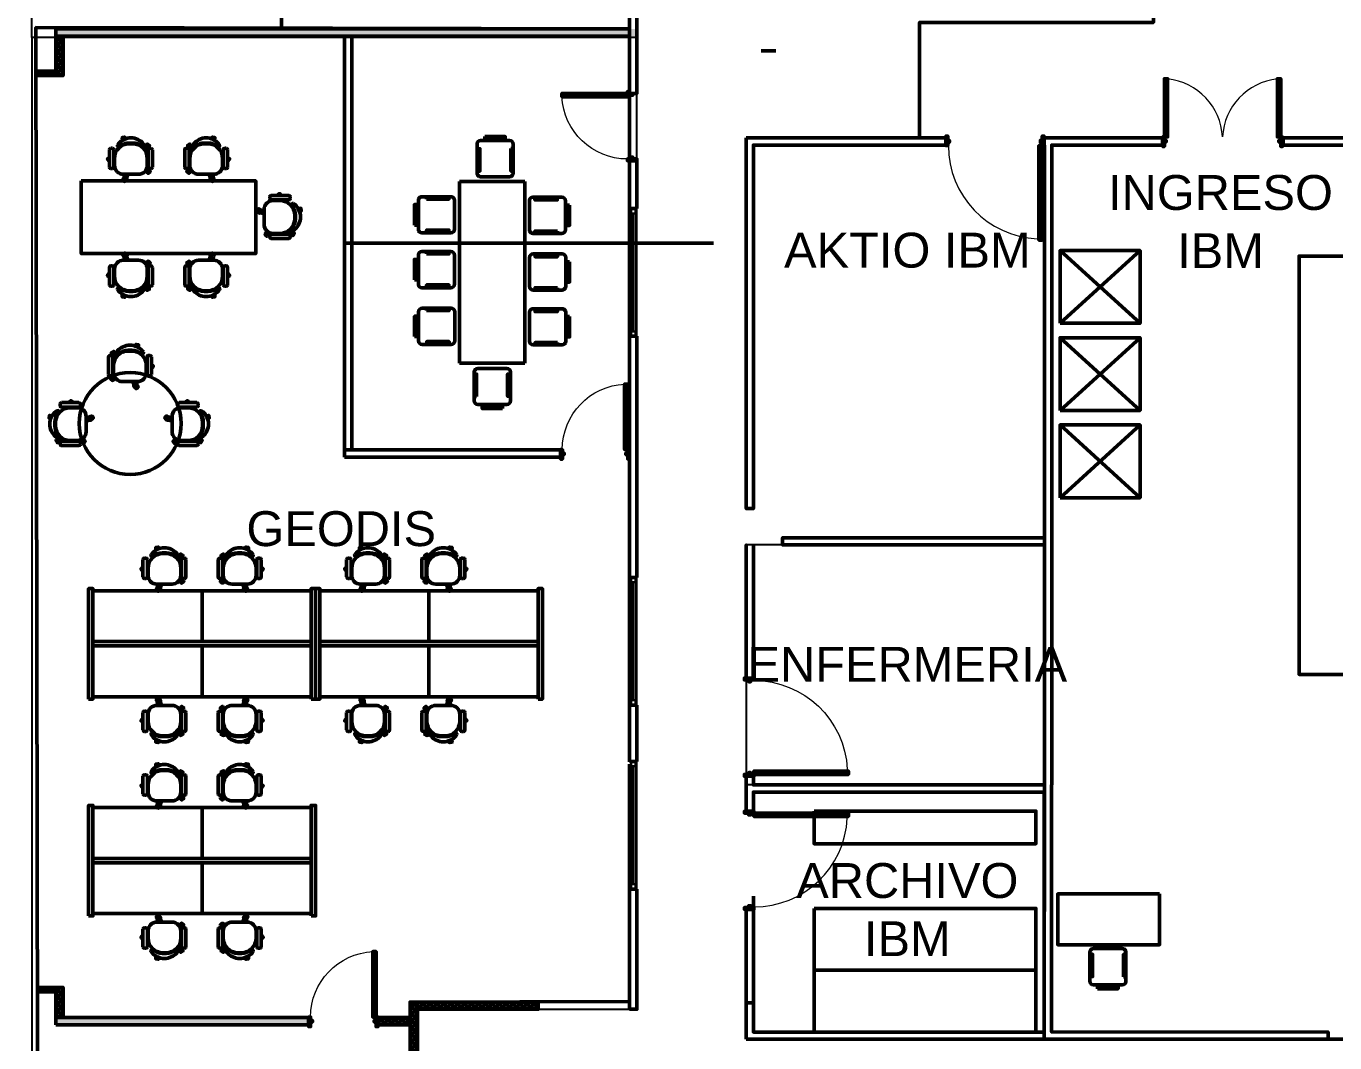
# Model space of a CAD drawing. Header units: millimetres. Extents: x 38 to 157, y 84 to 150.
# Drawn here: x 38 to 55.99, y 91.33 to 105.32 of the extents above; entities that cross this region are included whole.
import ezdxf

# ---------------------------------------------------------------- set-up
doc = ezdxf.new("R2010")
doc.units = ezdxf.units.MM
doc.layers.add('CARPINTERIA', color=252, linetype='Continuous')
doc.layers.add('Durlock', color=252, linetype='Continuous', lineweight=50)
doc.layers.add('PIR13A-P-XREF-01-Apoyo$0$20-CARPINTERIAS BATIENTE', color=251, linetype='Continuous', lineweight=9)
doc.styles.add('IRI-OCASA-Layout R 9$0$Standard', font='arial.ttf')

# ---------------------------------------------------------------- blocks, each defined once
blk = doc.blocks.new('IRI-OCASA-Layout R 9$0$OCA_Silla giratoria')
for p, q in [((-0.083584, -0.12), (-0.099282, -0.06743)), ((-0.092562, -0.054987), (-0.073398, -0.049264)), ((-0.041838, -0.12), (-0.060955, -0.055984)), ((0.200451, -0.167274), (0.219039, -0.154438)), ((0.23295, -0.156985), (0.244315, -0.173442)), ((-0.295, -0.218599), (-0.295, -0.458599)), ((-0.275, -0.198599), (-0.255, -0.198599)), ((-0.235, -0.218599), (-0.235, -0.458599)), ((-0.225, -0.304601), (-0.235, -0.304361)), ((-0.224947, -0.344614), (-0.235, -0.344373)), ((0.219145, -0.202975), (0.241768, -0.187353)), ((0.235, -0.218599), (0.235, -0.458599)), ((0.275, -0.198599), (0.255, -0.198599)), ((0.295, -0.218599), (0.295, -0.458599)), ((-0.275, -0.478599), (-0.255, -0.478599)), ((-0.091092, -0.528764), (-0.094409, -0.538198)), ((-0.051998, -0.538169), (-0.055381, -0.547791)), ((0.165933, -0.481908), (0.210376, -0.515855)), ((0.191368, -0.451003), (0.234656, -0.484067)), ((0.224393, -0.513978), (0.236533, -0.498084)), ((0.275, -0.478599), (0.255, -0.478599)), ((-0.086765, -0.606897), (-0.105632, -0.600263)), ((-0.03, -0.539937), (-0.03, -0.54994)), ((0.03, -0.539937), (0.03, -0.54994))]:
    blk.add_line(p, q)
blk.add_lwpolyline([(-0.225, -0.34), (-0.225, -0.24, -0.414214), (-0.105, -0.12), (0.105, -0.12, -0.414214), (0.225, -0.24), (0.225, -0.34, -0.414214), (0.025, -0.54), (-0.025, -0.54, -0.414214)], format="xyb", close=True)
for points in [[(-0.099417, -0.062203), (-0.110437, -0.050076, -0.414214), (-0.1101, -0.043013), (-0.088783, -0.023641, -0.414214), (-0.08172, -0.023979)], [(-0.08172, -0.023979), (-0.053907, -0.054583, -0.414214), (-0.054245, -0.061646), (-0.058193, -0.065234, -0.414214)], [(0.220126, -0.153786), (0.232898, -0.137064, -0.414214), (0.239906, -0.136126), (0.262797, -0.15361, -0.414214), (0.263735, -0.160618)], [(0.263735, -0.160618), (0.238633, -0.193483, -0.414214), (0.231624, -0.194421), (0.231581, -0.194388, -0.414214)], [(-0.295, -0.35316, -0.107506), (-0.296925, -0.352259), (-0.319815, -0.334775, -0.414214), (-0.320754, -0.327766), (-0.295651, -0.294901, -0.047977), (-0.295, -0.2942)], [(0, -0.62), (-0.025, -0.62, -0.207449), (-0.184424, -0.522145)], [(0, -0.55), (-0.025, -0.55, -0.178789), (-0.161515, -0.499573)], [(0, -0.55), (0.025, -0.55, 0.178789), (0.161515, -0.499573)], [(0, -0.62), (0.025, -0.62, 0.207449), (0.184424, -0.522145)], [(0.233069, -0.476012), (0.25364, -0.511887, -0.414214), (0.25179, -0.518712), (0.226802, -0.53304, -0.414214), (0.219978, -0.53119), (0.211663, -0.51669, -0.414214)], [(0.223641, -0.475654), (0.226244, -0.474162, -0.414214), (0.233069, -0.476012)], [(-0.077974, -0.605832), (-0.081348, -0.626509, -0.414214), (-0.087088, -0.630639), (-0.115516, -0.625999, -0.414214), (-0.119646, -0.620259), (-0.114367, -0.587912, -0.402126)]]:
    blk.add_lwpolyline(points, format="xyb")
for centre, radius, start, end in [((-0.0897, -0.064569), 0.01, 106.626874, 196.626874), ((-0.070537, -0.058846), 0.01, 16.626874, 106.626874), ((0.224721, -0.162667), 0.01, 34.626874, 124.626874), ((0.236086, -0.179124), 0.01, 304.626874, 34.626874), ((-0.275, -0.218599), 0.02, 90, 180), ((-0.255, -0.218599), 0.02, 0, 90), ((0.255, -0.218599), 0.02, 90, 180), ((0.275, -0.218599), 0.02, 0, 90), ((-0.275, -0.458599), 0.02, 180, 270), ((-0.255, -0.458599), 0.02, 270, 0), ((-0.1694, -0.514483), 0.016866, 62.127554, 207.020489), ((0.1694, -0.514483), 0.016866, 332.979511, 117.872446), ((0.216446, -0.507908), 0.01, 232.626874, 322.626874), ((0.228586, -0.492014), 0.01, 322.626874, 52.626874), ((0.255, -0.458599), 0.02, 180, 270), ((0.275, -0.458599), 0.02, 270, 0), ((-0.102315, -0.590829), 0.01, 170.782548, 250.626874), ((-0.083447, -0.597463), 0.01, 250.626874, 302.01099)]:
    blk.add_arc(centre, radius, start, end)
blk = doc.blocks.new('IRI-OCASA-Layout R 9$0$OCA_4PUESTOS')
for points in [[(1.098416, 4.3), (1.098416, 4.36), (2.618416, 4.36), (2.618416, 4.3)], [(1.828416, 4.3), (1.828416, 2.8), (1.128416, 2.8), (1.128416, 4.3)], [(1.888416, 4.3), (1.888416, 1.3), (1.828416, 1.3), (1.828416, 4.3)], [(1.888416, 4.3), (1.888416, 2.8), (2.588416, 2.8), (2.588416, 4.3)], [(1.828416, 2.8), (1.828416, 1.3), (1.128416, 1.3), (1.128416, 2.8)], [(1.888416, 2.8), (1.888416, 1.3), (2.588416, 1.3), (2.588416, 2.8)], [(1.098416, 1.24), (1.098416, 1.3), (2.618416, 1.3), (2.618416, 1.24)]]:
    blk.add_lwpolyline(points, close=True)
blk = doc.blocks.new('IRI-OCASA-Layout R 9$0$OCA_mesasalareunion45')
for p, q in [((-727.831714, 651.148656), (-728.230014, 651.148656)), ((-727.077396, 651.148656), (-727.475696, 651.148656)), ((-726.297031, 651.146573), (-726.695331, 651.146573)), ((-728.280014, 651.098656), (-728.280014, 650.701256)), ((-727.781714, 650.701256), (-727.781714, 651.098656)), ((-727.525696, 651.098656), (-727.525696, 650.701256)), ((-727.027396, 650.701256), (-727.027396, 651.098656)), ((-726.745331, 651.096573), (-726.745331, 650.699173)), ((-726.247031, 650.699173), (-726.247031, 651.096573)), ((-728.230014, 650.651256), (-727.831714, 650.651256)), ((-727.475696, 650.651256), (-727.077396, 650.651256)), ((-726.695331, 650.649173), (-726.297031, 650.649173)), ((-725.98846, 650.58403), (-728.48846, 650.58403)), ((-728.48846, 650.58403), (-728.48846, 649.68403)), ((-725.98846, 649.68403), (-725.98846, 650.58403)), ((-729.052655, 650.292353), (-729.052655, 649.894053)), ((-728.605255, 650.342353), (-729.002655, 650.342353)), ((-728.555255, 649.894053), (-728.555255, 650.292353)), ((-725.918189, 650.32991), (-725.918189, 649.93161)), ((-725.470789, 650.37991), (-725.868189, 650.37991)), ((-725.420789, 649.93161), (-725.420789, 650.32991)), ((-725.868189, 649.88161), (-725.470789, 649.88161)), ((-729.002655, 649.844053), (-728.605255, 649.844053)), ((-728.48846, 649.68403), (-725.98846, 649.68403)), ((-728.274307, 649.572808), (-728.274307, 649.175408)), ((-727.826007, 649.622808), (-728.224307, 649.622808)), ((-727.776007, 649.175408), (-727.776007, 649.572808)), ((-727.493942, 649.570725), (-727.493942, 649.173325)), ((-727.045642, 649.620725), (-727.443942, 649.620725)), ((-726.995642, 649.173325), (-726.995642, 649.570725)), ((-726.739624, 649.570725), (-726.739624, 649.173325)), ((-726.291324, 649.620725), (-726.689624, 649.620725)), ((-726.241324, 649.173325), (-726.241324, 649.570725)), ((-728.224307, 649.125408), (-727.826007, 649.125408)), ((-727.443942, 649.123325), (-727.045642, 649.123325)), ((-726.689624, 649.123325), (-726.291324, 649.123325))]:
    blk.add_line(p, q)
for points in [[(-727.890414, 651.203556), (-728.170614, 651.203556), (-728.170614, 651.160856), (-727.890414, 651.160856)], [(-727.136096, 651.203556), (-727.416296, 651.203556), (-727.416296, 651.160856), (-727.136096, 651.160856)], [(-726.355731, 651.201473), (-726.635931, 651.201473), (-726.635931, 651.158773), (-726.355731, 651.158773)], [(-728.248014, 651.038156), (-728.269314, 651.038156), (-728.269314, 650.728656), (-728.248014, 650.728656)], [(-727.802414, 651.035456), (-727.821114, 651.035456), (-727.821114, 650.728656), (-727.802414, 650.728656)], [(-727.493696, 651.038156), (-727.514996, 651.038156), (-727.514996, 650.728656), (-727.493696, 650.728656)], [(-727.048096, 651.035456), (-727.066796, 651.035456), (-727.066796, 650.728656), (-727.048096, 650.728656)], [(-726.713331, 651.036073), (-726.734631, 651.036073), (-726.734631, 650.726573), (-726.713331, 650.726573)], [(-726.267731, 651.033373), (-726.286431, 651.033373), (-726.286431, 650.726573), (-726.267731, 650.726573)], [(-728.939455, 650.321653), (-728.939455, 650.302953), (-728.632655, 650.302953), (-728.632655, 650.321653)], [(-725.531289, 650.34791), (-725.531289, 650.36921), (-725.840789, 650.36921), (-725.840789, 650.34791)], [(-725.365889, 649.99031), (-725.365889, 650.27051), (-725.408589, 650.27051), (-725.408589, 649.99031)], [(-729.107555, 650.233653), (-729.107555, 649.953453), (-729.064855, 649.953453), (-729.064855, 650.233653)], [(-725.533989, 649.90231), (-725.533989, 649.92101), (-725.840789, 649.92101), (-725.840789, 649.90231)], [(-728.942155, 649.876053), (-728.942155, 649.854753), (-728.632655, 649.854753), (-728.632655, 649.876053)], [(-728.253607, 649.238608), (-728.234907, 649.238608), (-728.234907, 649.545408), (-728.253607, 649.545408)], [(-727.808007, 649.235908), (-727.786707, 649.235908), (-727.786707, 649.545408), (-727.808007, 649.545408)], [(-727.473242, 649.236525), (-727.454542, 649.236525), (-727.454542, 649.543325), (-727.473242, 649.543325)], [(-727.027642, 649.233825), (-727.006342, 649.233825), (-727.006342, 649.543325), (-727.027642, 649.543325)], [(-726.718924, 649.236525), (-726.700224, 649.236525), (-726.700224, 649.543325), (-726.718924, 649.543325)], [(-726.273324, 649.233825), (-726.252024, 649.233825), (-726.252024, 649.543325), (-726.273324, 649.543325)], [(-728.165607, 649.070508), (-727.885407, 649.070508), (-727.885407, 649.113208), (-728.165607, 649.113208)], [(-727.385242, 649.068425), (-727.105042, 649.068425), (-727.105042, 649.111125), (-727.385242, 649.111125)], [(-726.630924, 649.068425), (-726.350724, 649.068425), (-726.350724, 649.111125), (-726.630924, 649.111125)]]:
    blk.add_lwpolyline(points, close=True)
for centre, start, end in [((-728.230014, 651.098656), 90, 180), ((-727.831714, 651.098656), 0, 90), ((-727.475696, 651.098656), 90, 180), ((-727.077396, 651.098656), 0, 90), ((-726.695331, 651.096573), 90, 180), ((-726.297031, 651.096573), 0, 90), ((-728.230014, 650.701256), 180, 270), ((-727.831714, 650.701256), 270, 0), ((-727.475696, 650.701256), 180, 270), ((-727.077396, 650.701256), 270, 0), ((-726.695331, 650.699173), 180, 270), ((-726.297031, 650.699173), 270, 0), ((-729.002655, 650.292353), 90, 180), ((-728.605255, 650.292353), 0, 90), ((-725.868189, 650.32991), 90, 180), ((-725.470789, 650.32991), 0, 90), ((-729.002655, 649.894053), 180, 270), ((-728.605255, 649.894053), 270, 0), ((-725.868189, 649.93161), 180, 270), ((-725.470789, 649.93161), 270, 0), ((-728.224307, 649.572808), 90, 180), ((-727.826007, 649.572808), 0, 90), ((-727.443942, 649.570725), 90, 180), ((-727.045642, 649.570725), 0, 90), ((-726.689624, 649.570725), 90, 180), ((-726.291324, 649.570725), 0, 90), ((-728.224307, 649.175408), 180, 270), ((-727.826007, 649.175408), 270, 0), ((-727.443942, 649.173325), 180, 270), ((-727.045642, 649.173325), 270, 0), ((-726.689624, 649.173325), 180, 270), ((-726.291324, 649.173325), 270, 0)]:
    blk.add_arc(centre, 0.05, start, end)
blk = doc.blocks.new('*U28')
blk.add_lwpolyline([(25, 10), (25, 910), (70, 910), (70, 10)], close=True)
for points in [[(0, -15), (0, 10), (25, 10), (25, -35), (50, -35), (50, -60), (25, -60), (25, -120), (0, -120), (0, -95)], [(950, -15), (950, 10), (925, 10), (925, -35), (900, -35), (900, -60), (925, -60), (925, -120), (950, -120), (950, -95)]]:
    blk.add_lwpolyline(points)
at = {"layer": 'PIR13A-P-XREF-01-Apoyo$0$20-CARPINTERIAS BATIENTE'}
blk.add_arc((23.7975, 9.5475), 902.5, 0, 87.284973, dxfattribs=at)
blk = doc.blocks.new('IRI-OCASA-Layout R 9$0$OCA_PALLET')
for p, q in [((414.447193, 97.067423), (415.447193, 95.967423)), ((415.447193, 97.067423), (414.447193, 95.967423))]:
    blk.add_line(p, q)
blk.add_lwpolyline([(414.447193, 97.067423), (415.447193, 97.067423), (415.447193, 95.967423), (414.447193, 95.967423)], close=True)
blk = doc.blocks.new('PF_1')
at = {"layer": 'CARPINTERIA'}
for p, q in [((-0.06, -0.07, 0.000008), (-0.06, -1.684945)), ((-0.033, -1.684945, 0.000008), (-0.033, -0.07, 0.000008)), ((-0.03, -1.684945), (-0.03, -0.07, 0.000008)), ((-0.027, -1.684945, 0.000008), (-0.027, -0.07, 0.000008)), ((0, -0.07, 0.000008), (0, -1.684945))]:
    blk.add_line(p, q, dxfattribs=at)
at = {"layer": 'CARPINTERIA', "color": 1}
for points in [[(0, 0), (0, -0.07), (-0.06, -0.07), (-0.06, 0)], [(-0.005, -0.005), (-0.005, -0.065), (-0.055, -0.065), (-0.055, -0.005)], [(0, -1.684945), (0, -1.754945), (-0.06, -1.754945), (-0.06, -1.684945)], [(-0.005, -1.689945), (-0.005, -1.749945), (-0.055, -1.749945), (-0.055, -1.689945)]]:
    blk.add_lwpolyline(points, close=True, dxfattribs=at)
blk = doc.blocks.new('puerta_1.60')
at = {"elevation": -0.000016}
for points in [[(-1.635, 0.13), (-1.635, 0.93), (-1.59, 0.93), (-1.59, 0.13)], [(-0.035, 0.13), (-0.035, 0.93), (-0.08, 0.93), (-0.08, 0.13)]]:
    blk.add_lwpolyline(points, close=True, dxfattribs=at)
for points in [[(-1.66, 0.105), (-1.66, 0.13), (-1.635, 0.13), (-1.635, 0.085), (-1.61, 0.085), (-1.61, 0.06), (-1.635, 0.06), (-1.635, 0), (-1.66, 0), (-1.66, 0.025)], [(-0.01, 0.105), (-0.01, 0.13), (-0.035, 0.13), (-0.035, 0.085), (-0.06, 0.085), (-0.06, 0.06), (-0.035, 0.06), (-0.035, 0), (-0.01, 0), (-0.01, 0.025)]]:
    blk.add_lwpolyline(points, dxfattribs=at)
at = {"layer": 'PIR13A-P-XREF-01-Apoyo$0$20-CARPINTERIAS BATIENTE'}
for centre, start, end in [((-1.681694, 0.087198, -0.000016), 2.893953, 83.790818), ((0.011694, 0.087198, -0.000016), 96.209182, 177.106047)]:
    blk.add_arc(centre, 0.847775, start, end, dxfattribs=at)
blk = doc.blocks.new('*U35')
blk.add_lwpolyline([(25, 10), (25, 1310), (70, 1310), (70, 10)], close=True)
for points in [[(0, -15), (0, 10), (25, 10), (25, -35), (50, -35), (50, -60), (25, -60), (25, -120), (0, -120), (0, -95)], [(1350, -15), (1350, 10), (1325, 10), (1325, -35), (1300, -35), (1300, -60), (1325, -60), (1325, -120), (1350, -120), (1350, -95)]]:
    blk.add_lwpolyline(points)
at = {"layer": 'PIR13A-P-XREF-01-Apoyo$0$20-CARPINTERIAS BATIENTE'}
blk.add_arc((33.4175, 13.1675), 1282.5, 0, 87.284973, dxfattribs=at)
blk = doc.blocks.new('IRI-OCASA-Layout R 9$0$OCA_SILLA')
at = {"linetype": 'Continuous'}
for p, q in [((0.0549, 0.05), (0.0549, 0.4483)), ((0.1049, 0.4983), (0.5023, 0.4983)), ((0.5523, 0.4483), (0.5523, 0.05)), ((0.5023, 0), (0.1049, 0))]:
    blk.add_line(p, q, dxfattribs=at)
for points in [[(0, 0.1087), (0, 0.3889), (0.0427, 0.3889), (0.0427, 0.1087)], [(0.1654, 0.4663), (0.1654, 0.4876), (0.4749, 0.4876), (0.4749, 0.4663)], [(0.1681, 0.0207), (0.1681, 0.0394), (0.4749, 0.0394), (0.4749, 0.0207)]]:
    blk.add_lwpolyline(points, close=True, dxfattribs=at)
for centre, start, end in [((0.1049, 0.4483), 90, 180), ((0.5023, 0.4483), 0, 90), ((0.1049, 0.05), 180, 270), ((0.5023, 0.05), 270, 0)]:
    blk.add_arc(centre, 0.05, start, end, dxfattribs=at)
blk = doc.blocks.new('IRI-OCASA-Layout R 9$0$OCA_ESCRITORIO')
blk.add_lwpolyline([(0, 1.406141), (0, 0.706141), (1.4, 0.706141), (1.4, 1.406141)], close=True)
at = {"rotation": 90}
blk.add_blockref('IRI-OCASA-Layout R 9$0$OCA_SILLA', (0.961163, 0.100303), dxfattribs=at)

msp = doc.modelspace()

# ---------------------------------------------------------------- hatches: boundary and pattern name
at = {"layer": 'Durlock'}
h = msp.add_hatch(dxfattribs=at)
h.set_pattern_fill('HONEY', color=256, scale=0.01)
h.set_pattern_definition([(0, (47.149998, -24.842098), (0.047625, 0.0274963065), [0.03175, -0.0635]), (120, (47.149998, -24.842098), (-0.047625, 0.0274963066), [0.03175, -0.0635]), (60, (47.149998, -24.842098), (1e-10, 0.054992613), [-0.0635, 0.03175])])
h.paths.add_polyline_path([(38.407607, 105.182407), (38.407607, 105.282407), (46.395756, 105.282407), (46.395756, 105.182407)])
h = msp.add_hatch(dxfattribs=at)
h.set_pattern_fill('HONEY', color=256, scale=0.01, angle=270)
h.set_pattern_definition([(270, (-91.616914, 99.170939), (0.0274963065, -0.047625), [0.03175, -0.0635]), (30, (-91.616914, 99.170939), (0.0274963066, 0.047625), [0.03175, -0.0635]), (330, (-91.616914, 99.170939), (0.054992613, -1e-10), [-0.0635, 0.03175])])
h.paths.add_polyline_path([(38.407592, 105.182407), (38.507592, 105.182407), (38.507607, 104.638484), (38.407607, 104.638484)])
h = msp.add_hatch(dxfattribs=at)
h.set_pattern_fill('HONEY', color=256, scale=0.01, angle=270)
h.set_pattern_definition([(270, (-91.616898, 86.074086), (0.0274963065, -0.047625), [0.03175, -0.0635]), (30, (-91.616898, 86.074086), (0.0274963066, 0.047625), [0.03175, -0.0635]), (330, (-91.616898, 86.074086), (0.054992613, -1e-10), [-0.0635, 0.03175])])
h.paths.add_polyline_path([(38.407592, 92.096778), (38.507592, 92.096778), (38.507607, 91.682407), (38.407607, 91.682407)])
h = msp.add_hatch(dxfattribs=at)
h.set_pattern_fill('HONEY', color=256, scale=0.01, angle=270)
h.set_pattern_definition([(270, (-86.746062, 85.747071), (0.0274963065, -0.047625), [0.03175, -0.0635]), (30, (-86.746062, 85.747071), (0.0274963066, 0.047625), [0.03175, -0.0635]), (330, (-86.746062, 85.747071), (0.054992613, -1e-10), [-0.0635, 0.03175])])
h.paths.add_polyline_path([(43.278428, 91.894965), (43.378428, 91.894965), (43.378444, 90.101085), (43.278444, 90.101085)])
h = msp.add_hatch(dxfattribs=at)
h.set_pattern_fill('HONEY', color=256, scale=0.01, angle=360)
h.set_pattern_definition([(360, (48.630386, -38.22953), (0.047625, 0.0274963065), [0.03175, -0.0635]), (120, (48.630386, -38.22953), (-0.047625, 0.0274963066), [0.03175, -0.0635]), (60, (48.630386, -38.22953), (1e-10, 0.054992613), [-0.0635, 0.03175])])
h.paths.add_polyline_path([(43.378428, 91.794962), (43.378428, 91.894962), (45.040602, 91.895121), (45.040602, 91.795121)])
h = msp.add_hatch(dxfattribs=at)
h.set_pattern_fill('HONEY', color=256, scale=0.01)
h.set_pattern_definition([(0, (47.149998, -38.442098), (0.047625, 0.0274963065), [0.03175, -0.0635]), (120, (47.149998, -38.442098), (-0.047625, 0.0274963066), [0.03175, -0.0635]), (60, (47.149998, -38.442098), (1e-10, 0.054992613), [-0.0635, 0.03175])])
h.paths.add_polyline_path([(38.407607, 91.582407), (38.407607, 91.682407), (41.881909, 91.682407), (41.881909, 91.582407)])
h = msp.add_hatch(dxfattribs=at)
h.set_pattern_fill('HONEY', color=256, scale=0.01, angle=360)
h.set_pattern_definition([(360, (48.530364, -38.442182), (0.047625, 0.0274963065), [0.03175, -0.0635]), (120, (48.530364, -38.442182), (-0.047625, 0.0274963066), [0.03175, -0.0635]), (60, (48.530364, -38.442182), (1e-10, 0.054992613), [-0.0635, 0.03175])])
h.paths.add_polyline_path([(42.822019, 91.582307), (42.822019, 91.682307), (43.27843, 91.682326), (43.27843, 91.582326)])

# ---------------------------------------------------------------- linework, layer by layer
at = {"layer": 'Defpoints', "color": 6, "elevation": -0.000008}
msp.add_lwpolyline([(37.999114, 148.893804), (43.022428, 148.893804), (43.022428, 144.829411), (48.419477, 144.829409), (48.419477, 111.020907), (46.395756, 111.020907), (46.395756, 105.165207), (38.077607, 105.165207)], close=True, dxfattribs=at)
at = {"layer": 'Defpoints', "color": 6}
msp.add_lwpolyline([(46.395756, 105.165207), (38.077607, 105.165207), (38.077607, 88.295536), (41.932019, 88.295536), (41.932019, 90.018227), (42.872056, 90.018227), (43.378444, 90.018227), (43.378444, 91.794962), (46.395756, 91.794965), (46.395756, 105.165207)], dxfattribs=at)
at = {"layer": 'Defpoints', "color": 50, "elevation": -0.000008}
msp.add_lwpolyline([(47.898678, 94.886644), (51.998678, 94.886644), (51.998678, 98.182407), (47.898678, 98.182407)], close=True, dxfattribs=at)
at = {"layer": 'Durlock'}
for p, q in [((41.508411, 111.321162, -0.000008), (41.508411, 105.282407, -0.000008)), ((48.106124, 104.981429), (48.306124, 104.98143)), ((46.295756, 104.393216), (46.395756, 104.393216)), ((47.998678, 103.682407, -0.000016), (47.998678, 98.682407, -0.000016)), ((52.098678, 103.682407, -0.000016), (52.098678, 94.882407, -0.000003)), ((46.295756, 103.468216, -0.000016), (46.395756, 103.468216, -0.000016)), ((46.295756, 102.808817, -0.000025), (46.395756, 102.808817, -0.000021)), ((42.376689, 102.33594, -0.000016), (47.450941, 102.33594, -0.000016)), ((46.295756, 101.053872, 0.000002), (46.395756, 101.053872, 0.000002)), ((46.295756, 101.053872, 0.000002), (46.295756, 97.735442, 0.000002)), ((46.395756, 101.053872, 0.000002), (46.395756, 97.735442, 0.000002)), ((47.998678, 98.182411, -0.000016), (47.998678, 96.351675, -0.000016)), ((46.295756, 97.735442, -0.000004), (46.395756, 97.735442, -0.000004)), ((46.295756, 95.980497, -0.000004), (46.395756, 95.980497, -0.000004)), ((46.295756, 95.20394, 0.069109), (46.395756, 95.20394, 0.069109)), ((47.898678, 95.001675, -0.000016), (47.898678, 94.518809, -0.000016)), ((52.098678, 94.886746, -0.000016), (52.098703, 94.886746, -0.000016)), ((47.898741, 94.518809, -0.000016), (47.898715, 94.814307, -0.000016)), ((47.898718, 94.782407, -0.000016), (47.898715, 94.782407, -0.000016)), ((47.998715, 94.518809, -0.000016), (47.998715, 94.714307, -0.000016)), ((52.098571, 94.786746, -0.000016), (52.096446, 94.786744, -0.000016)), ((46.295756, 93.448995, 0.000005), (46.395756, 93.448995)), ((46.295756, 91.794965), (46.295756, 93.448995, 0.000006)), ((46.395756, 93.448995), (46.395756, 91.901613)), ((47.899018, 91.382407, -0.000016), (47.898973, 91.882398, -0.000016)), ((47.998715, 91.482407, -0.000016), (51.994192, 91.482407, -0.000016)), ((52.09406, 91.382407, -0.000016), (47.899018, 91.382407, -0.000016)), ((52.094192, 91.382407, -0.000016), (56.244301, 91.382407, -0.000016))]:
    msp.add_line(p, q, dxfattribs=at)
for points in [[(46.295756, 104.393216), (46.295756, 107.424312)], [(46.395756, 107.424312), (46.395756, 104.393216)], [(50.281567, 103.782407), (50.281567, 105.370907), (53.497746, 105.370907), (53.497746, 107.106586)], [(53.622256, 103.782407), (51.993574, 103.782407), (51.993574, 103.682407), (51.998678, 103.682407), (51.998678, 94.782407), (51.996314, 94.783418), (51.996314, 91.383418), (55.899018, 91.382407), (55.899018, 91.482407), (52.096446, 91.483418), (52.096446, 94.883418), (52.098703, 94.886746), (52.098703, 103.682407), (53.622256, 103.682407), (53.622256, 103.782407)], [(46.295756, 102.808817), (46.295756, 103.493216)], [(46.395756, 103.493216), (46.395756, 102.808817)], [(46.295756, 95.20394), (46.295756, 95.980497)], [(46.395756, 95.980497), (46.395756, 95.20394)], [(46.291741, 91.901613), (46.295756, 91.901613)], [(46.395756, 91.901613), (46.395756, 91.794965), (46.295756, 91.794965)]]:
    msp.add_lwpolyline(points, dxfattribs=at)
for points, elevation in [([(46.295756, 95.166704), (46.295756, 91.901613), (43.278428, 91.894965), (43.278428, 90.098325), (41.790182, 90.118227), (41.812019, 88.367523), (38.157623, 88.396247), (38.133996, 105.298878), (46.295756, 105.282407), (46.295756, 95.19991)], -1.198269), ([(46.295756, 105.182407), (38.407607, 105.182407), (38.407607, 105.282407), (46.295756, 105.282407)], -0.000008), ([(55.282256, 103.682407), (55.282256, 103.782407), (56.299054, 103.782407), (56.299054, 104.982407), (56.39909, 104.982407), (56.39909, 98.682407), (56.299054, 98.682407), (56.299054, 103.682407), (55.282256, 103.682407)], -0.000016), ([(55.282256, 103.682407), (56.39909, 103.682407), (56.39909, 104.982407), (56.299054, 104.982407), (56.299054, 103.782407), (55.282256, 103.782407), (55.282256, 103.682407)], -0.000008), ([(47.898678, 103.782407), (50.643574, 103.782407), (50.643574, 103.682407), (47.998678, 103.682407), (47.998678, 98.682407), (47.899054, 98.682407), (47.898678, 103.782407)], -0.000016), ([(51.998678, 94.782407), (47.998715, 94.782407), (47.998715, 94.518809), (47.898678, 94.518809), (47.898678, 95.001675), (47.998678, 95.001675), (47.998715, 94.882407), (51.998678, 94.882407), (51.998678, 98.182407), (48.399054, 98.182407), (48.399054, 98.282407), (51.998678, 98.282407), (51.998678, 103.682407), (51.993574, 103.682407)], -0.000016), ([(51.993574, 103.682407), (51.993574, 103.782407), (53.622256, 103.782407), (53.622256, 103.682407), (52.098678, 103.682407), (52.098678, 94.882407), (52.098697, 94.882407)], -0.000016), ([(47.998715, 93.350507), (47.998715, 91.480237), (51.996314, 91.484577), (51.997496, 94.784577), (47.999897, 94.780237), (47.998715, 94.518809)], -0.000016), ([(52.098565, 94.782407), (52.096446, 94.782407)], -0.000016), ([(47.998715, 91.882407), (47.898973, 91.882398), (47.898973, 93.168809), (47.998715, 93.168809), (47.998715, 91.882407)], -0.000016)]:
    msp.add_lwpolyline(points, dxfattribs=dict(at, elevation=elevation))
for points, elevation in [([(38.407592, 105.182407), (38.507592, 105.182407), (38.507607, 104.638484), (38.407607, 104.638484)], -0.000008), ([(42.376689, 105.182407), (42.476689, 105.182407), (42.476689, 99.489472), (42.376689, 99.489472)], -0.000016), ([(38.407592, 104.698484), (38.407592, 104.638484), (38.157607, 104.638484), (38.157607, 104.698484)], -0.000008), ([(38.407592, 104.678484), (38.407592, 104.658484), (38.157607, 104.658484), (38.157607, 104.678484)], -0.000008), ([(38.756383, 103.190504), (41.156383, 103.190504), (41.156383, 102.190504), (38.756383, 102.190504)], -0.000016), ([(56.299054, 102.156487), (55.499054, 102.156487), (55.499054, 96.402543), (56.299054, 96.402543)], -0.000008), ([(42.376689, 99.389472), (42.376689, 99.489472), (45.345756, 99.489472), (45.345756, 99.389472)], -0.000016), ([(48.831227, 94.521954), (51.881227, 94.521954), (51.881227, 94.071954), (48.831227, 94.071954)], -0.000016), ([(48.831227, 93.182407), (51.881227, 93.182407), (51.881227, 92.332407), (48.831227, 92.332407)], -0.000016), ([(48.831227, 92.332407), (51.881227, 92.332407), (51.881227, 91.482407), (48.831227, 91.482407)], -0.000016), ([(38.407592, 92.096778), (38.407592, 92.036778), (38.157607, 92.036778), (38.157607, 92.096778)], -0.000008), ([(38.407592, 92.076778), (38.407592, 92.056778), (38.157607, 92.056778), (38.157607, 92.076778)], -0.000008), ([(38.407592, 92.096778), (38.507592, 92.096778), (38.507607, 91.682407), (38.407607, 91.682407)], -0.000008), ([(38.407607, 91.582407), (38.407607, 91.682407), (41.881909, 91.682407), (41.881909, 91.582407)], -0.000008), ([(42.822019, 91.582307), (42.822019, 91.682307), (43.27843, 91.682326), (43.27843, 91.582326)], -0.000008)]:
    msp.add_lwpolyline(points, close=True, dxfattribs=dict(at, elevation=elevation))
at = {"layer": 'Durlock', "color": 50, "elevation": -0.000016}
msp.add_lwpolyline([(47.998715, 96.351675), (47.898678, 96.351675), (47.898678, 98.182411), (47.899054, 98.182411)], dxfattribs=at)
at = {"layer": 'Durlock'}
for points in [[(43.278428, 91.894965), (43.378428, 91.894965), (43.378444, 90.101085), (43.278444, 90.101085)], [(43.378428, 91.794962), (43.378428, 91.894962), (45.040602, 91.895121), (45.040602, 91.795121)]]:
    msp.add_lwpolyline(points, close=True, dxfattribs=at)
msp.add_circle((39.428843, 99.853431, -0.000016), 0.7, dxfattribs=at)

# ---------------------------------------------------------------- block references
for name, p in [('puerta_1.60', (55.282256, 103.664907)), ('PF_1', (46.375756, 102.808817, -0.00002)), ('IRI-OCASA-Layout R 9$0$OCA_Silla giratoria', (39.439124, 102.219998, -0.000016)), ('PF_1', (46.375756, 97.735442, -0.000004)), ('IRI-OCASA-Layout R 9$0$OCA_Silla giratoria', (39.900067, 96.095691, -3.545105)), ('IRI-OCASA-Layout R 9$0$OCA_Silla giratoria', (42.700067, 96.095691, -3.545105)), ('PF_1', (46.375756, 95.20394, -0.000004)), ('IRI-OCASA-Layout R 9$0$OCA_Silla giratoria', (39.900067, 93.11341, -3.545105))]:
    msp.add_blockref(name, p, dxfattribs=at)
at = {"layer": 'Durlock', "yscale": 0.001, "zscale": 0.001}
for name, p, xscale, rotation in [('*U28', (46.275756, 104.418216, -0.000016), -0.001, 90), ('*U35', (51.993574, 103.687407), 0.001, 180), ('*U35', (47.993678, 95.001675, -0.000016), -0.001, 270), ('*U35', (47.993678, 94.518809, -0.000016), 0.001, 270)]:
    msp.add_blockref(name, p, dxfattribs=dict(at, xscale=xscale, rotation=rotation))
at = {"layer": 'Durlock', "xscale": -1}
for name, p, rotation in [('IRI-OCASA-Layout R 9$0$OCA_Silla giratoria', (39.439124, 103.161011, -0.000016), 180), ('IRI-OCASA-Layout R 9$0$OCA_mesasalareunion45', (694.539734, -625.306735, -0.000016), 90), ('IRI-OCASA-Layout R 9$0$OCA_Silla giratoria', (41.150806, 102.694204, -0.000016), 90), ('IRI-OCASA-Layout R 9$0$OCA_Silla giratoria', (39.884787, 99.844956, -0.000016), 90), ('IRI-OCASA-Layout R 9$0$OCA_Silla giratoria', (39.900067, 97.523197, -3.545105), 180), ('IRI-OCASA-Layout R 9$0$OCA_Silla giratoria', (42.700067, 97.523197, -3.545105), 180), ('IRI-OCASA-Layout R 9$0$OCA_4PUESTOS', (37.617326, 94.964274, -3.545105), 270), ('IRI-OCASA-Layout R 9$0$OCA_4PUESTOS', (40.737326, 94.964274, -3.545105), 270), ('IRI-OCASA-Layout R 9$0$OCA_Silla giratoria', (39.900067, 94.540915, -3.545105), 180), ('IRI-OCASA-Layout R 9$0$OCA_4PUESTOS', (37.617326, 91.981993, -3.545105), 270)]:
    msp.add_blockref(name, p, dxfattribs=dict(at, rotation=rotation))
at = {"layer": 'Durlock'}
for name, p, rotation in [('IRI-OCASA-Layout R 9$0$OCA_Silla giratoria', (40.473642, 103.161011, -0.000016), 180), ('IRI-OCASA-Layout R 9$0$OCA_PALLET', (149.280351, -313.21427, -0.000064), 90), ('IRI-OCASA-Layout R 9$0$OCA_Silla giratoria', (39.425662, 100.310521, -0.000016), 180), ('IRI-OCASA-Layout R 9$0$OCA_PALLET', (149.280351, -314.41427, -0.000064), 90), ('IRI-OCASA-Layout R 9$0$OCA_Silla giratoria', (38.943774, 99.844956, -0.000016), 270), ('IRI-OCASA-Layout R 9$0$OCA_PALLET', (149.280351, -315.61427, -0.000064), 90), ('IRI-OCASA-Layout R 9$0$OCA_Silla giratoria', (40.934585, 97.523197, -3.545105), 180), ('IRI-OCASA-Layout R 9$0$OCA_Silla giratoria', (43.734585, 97.523197, -3.545105), 180), ('IRI-OCASA-Layout R 9$0$OCA_Silla giratoria', (40.934585, 94.540915, -3.545105), 180)]:
    msp.add_blockref(name, p, dxfattribs=dict(at, rotation=rotation))
at = {"layer": 'Durlock', "xscale": -1}
for name, p in [('IRI-OCASA-Layout R 9$0$OCA_Silla giratoria', (40.473642, 102.219998, -0.000016)), ('IRI-OCASA-Layout R 9$0$OCA_Silla giratoria', (40.934585, 96.095691, -3.545105)), ('IRI-OCASA-Layout R 9$0$OCA_Silla giratoria', (43.734585, 96.095691, -3.545105)), ('IRI-OCASA-Layout R 9$0$OCA_ESCRITORIO', (53.58253, 91.97692)), ('IRI-OCASA-Layout R 9$0$OCA_Silla giratoria', (40.934585, 93.11341, -3.545105))]:
    msp.add_blockref(name, p, dxfattribs=at)
at = {"layer": 'Durlock', "xscale": -0.001, "yscale": 0.001, "zscale": 0.001}
for p in [(46.295756, 99.484472), (42.835025, 91.677705)]:
    msp.add_blockref('*U28', p, dxfattribs=at)

# ---------------------------------------------------------------- texts
at = {"color": 7, "char_height": 0.48, "attachment_point": 7, "style": 'IRI-OCASA-Layout R 9$0$Standard'}
for s, insert in [('\\pxqc;INGRESO IBM', (52.694792, 101.991096, -0.000023)), ('\\pxqc;AKTIO IBM', (48.389593, 101.991096, -0.000023)), ('\\pxqc;GEODIS', (40.606099, 98.159946, -0.000023)), ('\\pxqc;ENFERMERIA', (48.389593, 96.299843, -0.000023)), ('\\pxqc;ARCHIVO IBM', (48.389593, 92.525822, -0.000023))]:
    msp.add_mtext_dynamic_manual_height_columns(s, width=3.448914, gutter_width=12.5, heights=[0], dxfattribs=dict(at, insert=insert))

doc.saveas('drawing.dxf')
